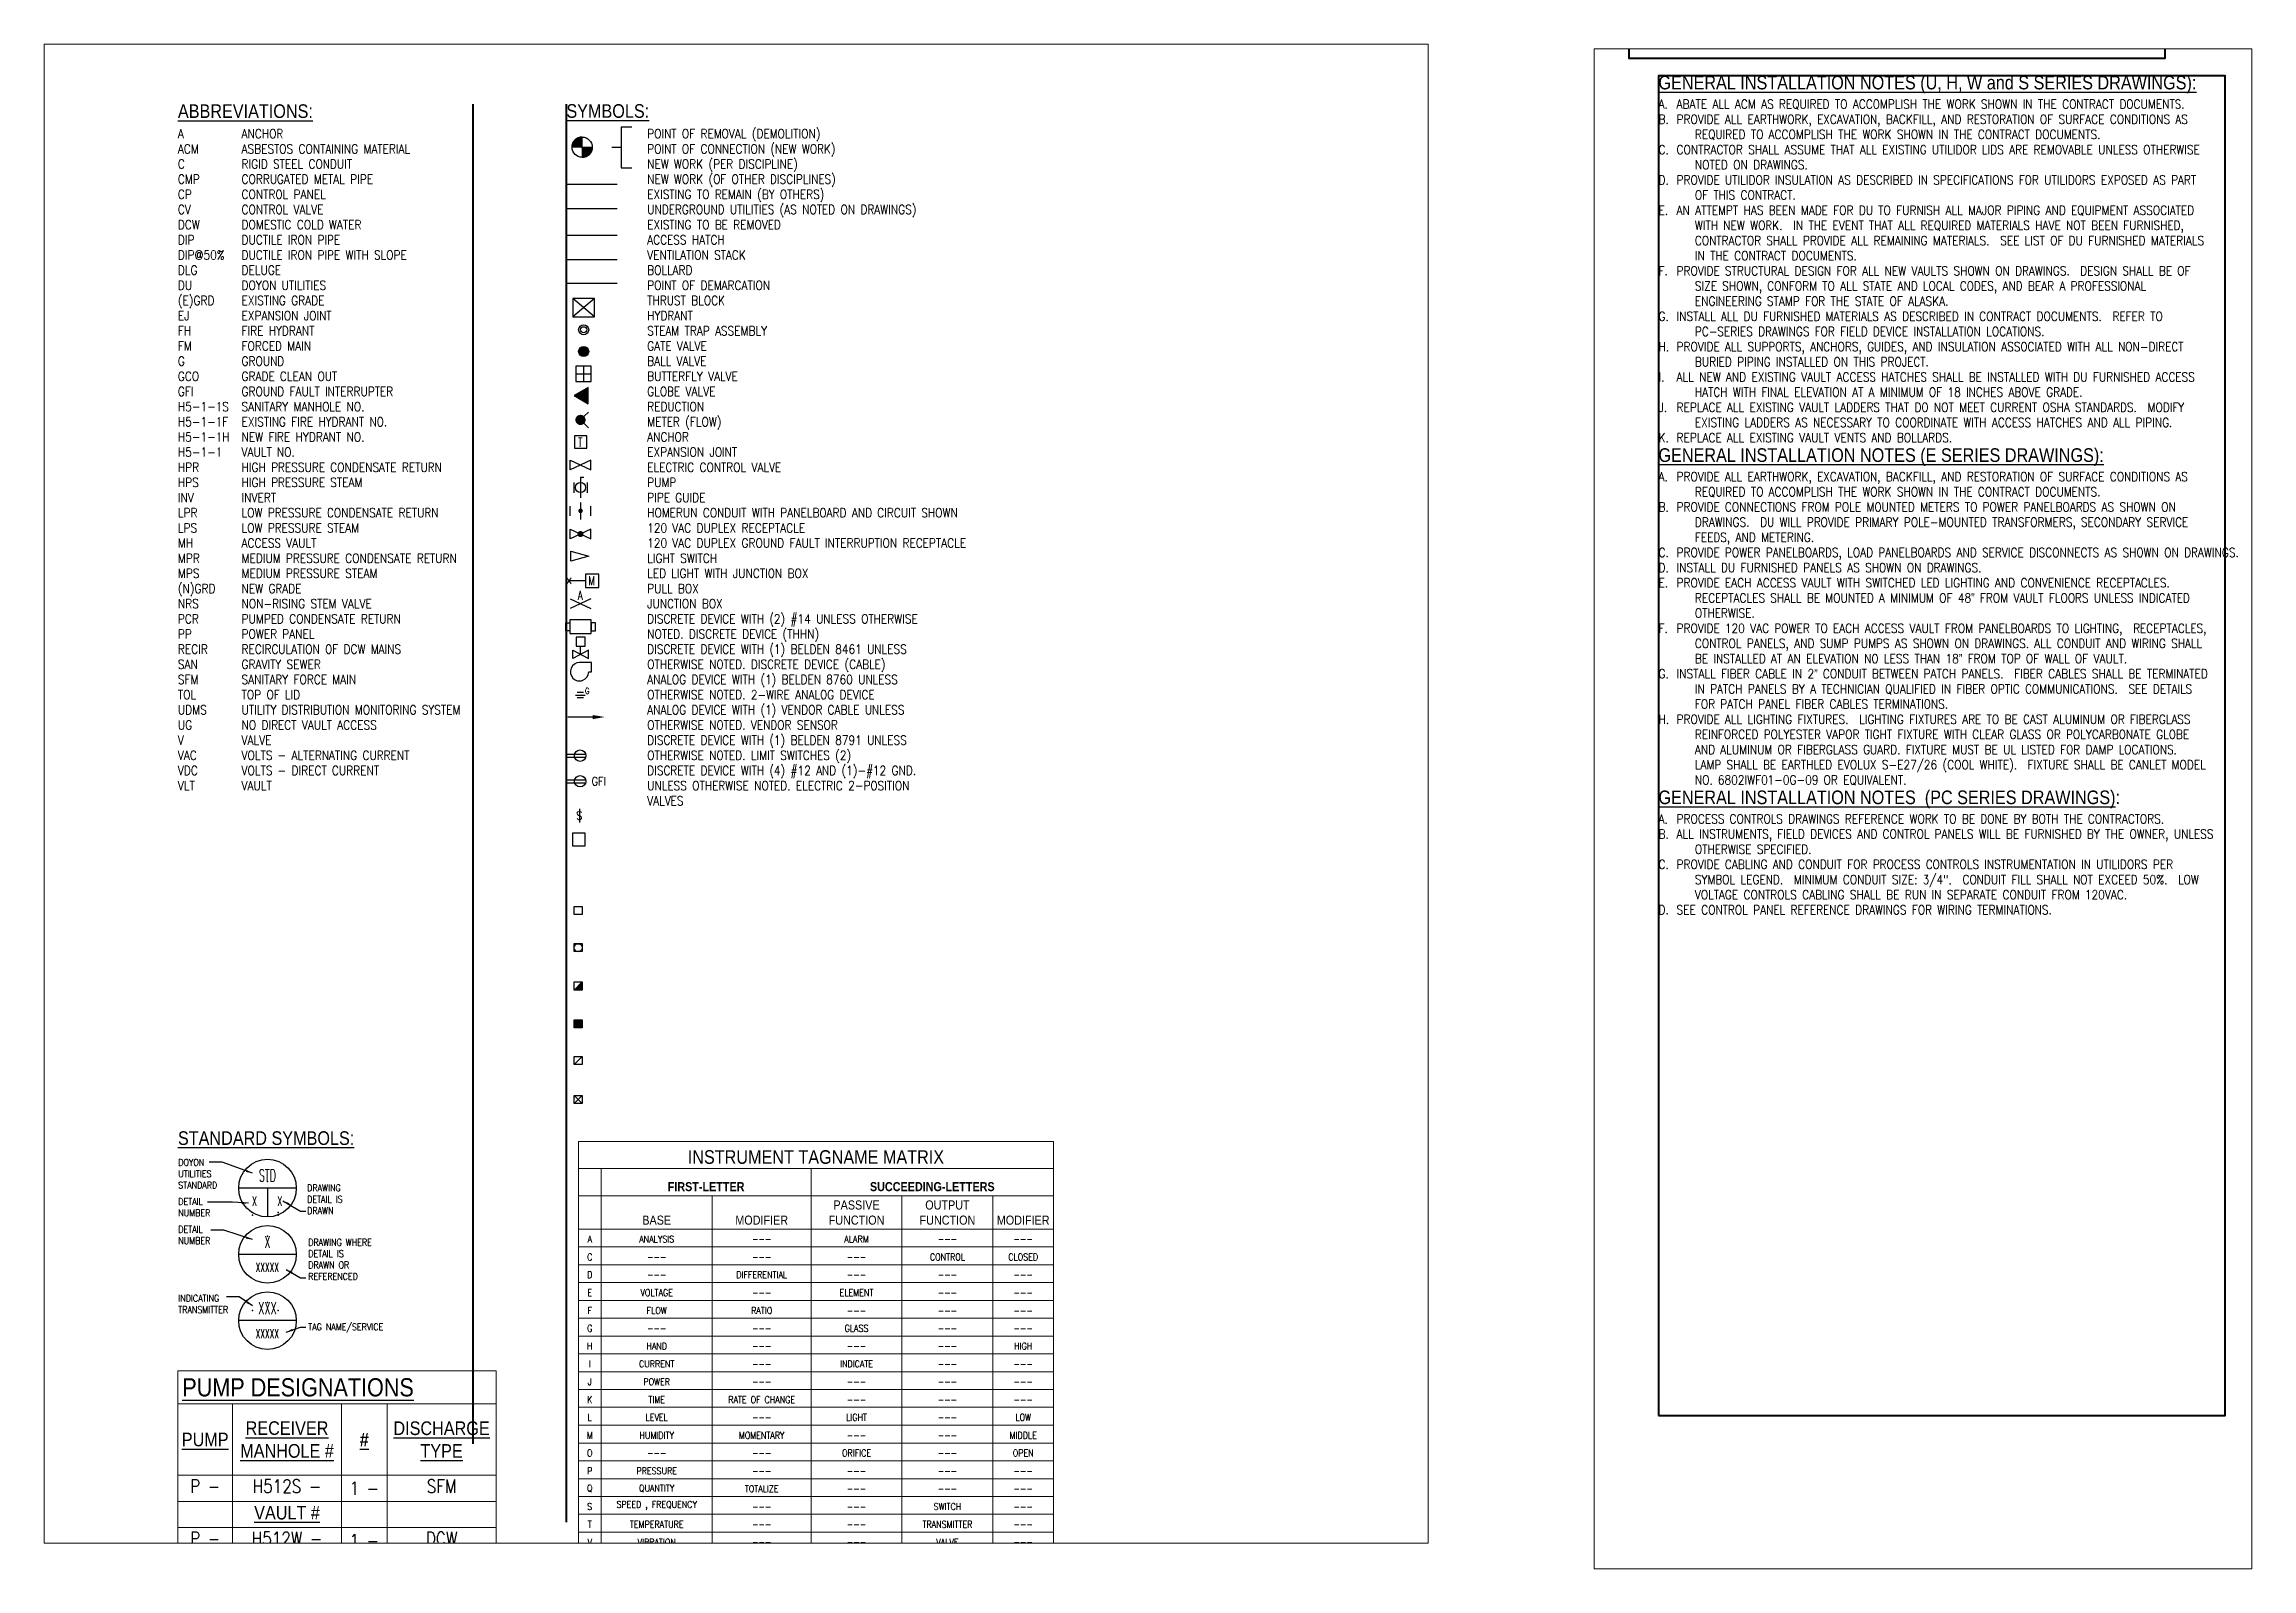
# Paper-space layout 'X1.0' of a CAD drawing. Header units: inches. Extents: x 5.2 to 35.6, y 3.4 to 24.4.
# The model-space entities are those that its viewports show. They can reach past a viewport. Long polylines and large blocks are cut down to what shows.
import ezdxf
from ezdxf.enums import TextEntityAlignment as Align

# ---------------------------------------------------------------- set-up
doc = ezdxf.new("R2010")
doc.units = ezdxf.units.IN
doc.header["$LTSCALE"] = 0.5
doc.header["$MEASUREMENT"] = 0
doc.linetypes.add('DEMO', pattern=[0.078125, 0.03125, -0.046875])
doc.linetypes.add('HIDDEN2', pattern=[0.1875, 0.125, -0.0625])
doc.layers.get('0').update_dxf_attribs({"lineweight": 18})
doc.layers.get('Defpoints').update_dxf_attribs({"color": 251, "lineweight": 140})
for name, color, linetype in [('GENERAL NOTES', 41, 'Continuous'), ('GENERAL NOTES @ 48', 41, 'Continuous'), ('TITLES', 111, 'Continuous'), ('TITLES @ 1', 111, 'Continuous'), ('TITLES @ 48', 111, 'Continuous')]:
    doc.layers.add(name, color=color, linetype=linetype)
doc.styles.add('Note', font='romans.shx', dxfattribs={"width": 0.85})
doc.styles.add('RomanS', font='romans.shx', dxfattribs={"width": 0.85})
doc.styles.get("Standard").update_dxf_attribs({"font": 'romans.shx', "width": 0.85})
doc.dimstyles.get("Standard").update_dxf_attribs({"dimtxt": 0.18, "dimasz": 0.18, "dimexe": 0.18, "dimexo": 0.0625, "dimgap": 0.09, "dimtad": 0, "dimtih": 1, "dimtoh": 1, "dimdec": 4, "dimzin": 0, "dimdsep": 46, "dimtxsty": 'Standard', "dimcen": 0.09, "dimadec": 0, "dimazin": 0, "dimtfac": 1, "dimtdec": 4, "dimtofl": 0, "dimtmove": 0, "dimatfit": 3, "dimfxl": 1, "dimtolj": 1, "dimtzin": 0, "dimarcsym": 0})

# ---------------------------------------------------------------- blocks, each defined once
blk = doc.blocks.new('TARGET')
at = {"color": 0}
for p, q in [((-5, 0.6), (-0.6, 5)), ((-5, 0.2), (-0.2, 5)), ((-4.5, 0), (-5, 0.5)), ((-4.9, 0), (-5, 0.1)), ((-4.9, 1), (-1, 4.9)), ((-4.9, 0), (0, 4.9)), ((-3.8, 0), (-4.9, 1.1)), ((-4.2, 0), (-4.9, 0.8)), ((-4.8, 1.5), (-1.5, 4.8)), ((-3.4, 0), (-4.8, 1.4)), ((-3.1, 0), (-4.7, 1.6)), ((-2.7, 0), (-4.6, 1.9)), ((-4.5, 2.1), (-2.1, 4.5)), ((-4.5, 0), (0, 4.5)), ((-2.4, 0), (-4.5, 2.1)), ((-2, 0), (-4.4, 2.4)), ((-1.7, 0), (-4.3, 2.6)), ((-4.2, 0), (0, 4.2)), ((-4.1, 2.9), (-2.9, 4.1)), ((-1.3, 0), (-4.1, 2.8)), ((-1, 0), (-4, 3)), ((-3.8, 0), (0, 3.8)), ((-0.6, 0), (-3.8, 3.2)), ((-0.3, 0), (-3.7, 3.4)), ((0, 0.1), (-3.5, 3.6)), ((-3.4, 0), (0, 3.4)), ((0, 0.4), (-3.3, 3.8)), ((0, 0.8), (-3.1, 3.9)), ((-3.1, 0), (0, 3.1)), ((0, 1.2), (-2.9, 4.1)), ((0, 1.5), (-2.7, 4.2)), ((-2.7, 0), (0, 2.7)), ((0, 1.9), (-2.5, 4.3)), ((-2.4, 0), (0, 2.4)), ((0, 2.2), (-2.3, 4.5)), ((0, 2.6), (-2, 4.6)), ((-2, 0), (0, 2)), ((0, 2.9), (-1.8, 4.7)), ((-1.7, 0), (0, 1.7)), ((0, 3.3), (-1.5, 4.8)), ((-1.3, 0), (0, 1.3)), ((0, 3.6), (-1.2, 4.8)), ((-1, 0), (0, 1)), ((0, 4), (-0.9, 4.9)), ((0, 4.3), (-0.6, 5)), ((-0.6, 0), (0, 0.6)), ((0, 4.7), (-0.3, 5)), ((-0.3, 0), (0, 0.3)), ((0, -4.7), (4.7, 0)), ((0, -4.3), (4.3, 0)), ((0, -4), (4, 0)), ((0, -3.6), (3.6, 0)), ((0, -3.3), (3.3, 0)), ((0, -2.9), (2.9, 0)), ((0, -2.6), (2.6, 0)), ((0, -2.2), (2.2, 0)), ((0, -1.9), (1.9, 0)), ((0, -1.5), (1.5, 0)), ((0, -1.2), (1.2, 0)), ((0, -0.8), (0.8, 0)), ((0, -0.4), (0.4, 0)), ((0, -0.1), (0.1, 0)), ((3.6, -3.5), (0.1, 0)), ((3.8, -3.3), (0.4, 0)), ((3.9, -3.1), (0.8, 0)), ((4.1, -2.9), (1.2, 0)), ((4.2, -2.7), (1.5, 0)), ((4.3, -2.5), (1.9, 0)), ((4.5, -2.3), (2.2, 0)), ((4.6, -2), (2.6, 0)), ((4.7, -1.8), (2.9, 0)), ((4.8, -1.5), (3.3, 0)), ((4.8, -1.2), (3.6, 0)), ((4.9, -0.9), (4, 0)), ((5, -0.6), (4.3, 0)), ((5, -0.3), (4.7, 0)), ((0, -5), (5, 0)), ((3.4, -3.7), (0, -0.3)), ((3.2, -3.8), (0, -0.6)), ((3, -4), (0, -1)), ((2.8, -4.1), (0, -1.3)), ((2.6, -4.3), (0, -1.7)), ((2.4, -4.4), (0, -2)), ((2.1, -4.5), (0, -2.4)), ((1.9, -4.6), (0, -2.7)), ((1.6, -4.7), (0, -3.1)), ((1.4, -4.8), (0, -3.4)), ((1.1, -4.9), (0, -3.8)), ((0.8, -4.9), (0, -4.2)), ((0.5, -5), (0, -4.5)), ((0.1, -5), (0, -4.9)), ((0.4, -5), (5, -0.4)), ((0.8, -4.9), (4.9, -0.8)), ((1.3, -4.8), (4.8, -1.3)), ((1.8, -4.7), (4.7, -1.8)), ((2.5, -4.4), (4.4, -2.5))]:
    blk.add_line(p, q, dxfattribs=at)
for q in [(-5, 0), (0, 5), (0, -5), (5, 0)]:
    blk.add_line((0, 0), q)
blk.add_circle((0, 0), 5)
for start, end in [(90, 180), (270, 0)]:
    blk.add_arc((0, 0), 5, start, end)
blk = doc.blocks.new('Pt of Demarcation')
at = {"layer": 'TITLES'}
for p, q in [((-5, 0), (5, 0)), ((0, 5), (0, -5))]:
    blk.add_line(p, q, dxfattribs=at)
blk.add_lwpolyline([(-5, 5), (-5, -5), (5, -5), (5, 5)], close=True, dxfattribs=at)
for points in [[(-5, 5), (0, 0), (-5, 0), (-5, 5)], [(-5, 5), (0, 0), (0, 5), (-5, 5)], [(5, -5), (0, 0), (0, -5), (5, -5)], [(5, -5), (0, 0), (5, 0), (5, -5)]]:
    blk.add_solid(points, dxfattribs=at)
blk = doc.blocks.new('*U150')
at = {"layer": 'GENERAL NOTES @ 48', "insert": (1071.3, 479.6), "char_height": 3, "attachment_point": 1, "style": 'RomanS'}
blk.add_mtext_dynamic_auto_height_columns('\\A1;{\\fArial|b0|i0|c0|p34;\\H2.9999x;\\LGENERAL INSTALLATION NOTES (U, H, W and S SERIES DRAWINGS):  \\Fromans|c0;\\H0.88893x;\\P\\H0.053999x;\\P\\pi-24,l24;\\A0;\\H13.889x;\\lA.^IABATE ALL ACM AS REQUIRED TO ACCOMPLISH THE WORK SHOWN IN THE CONTRACT DOCUMENTS.\\PB.^IPROVIDE ALL EARTHWORK, EXCAVATION, BACKFILL, AND RESTORATION OF SURFACE CONDITIONS AS REQUIRED TO ACCOMPLISH THE WORK SHOWN IN THE CONTRACT DOCUMENTS.\\PC.^ICONTRACTOR SHALL ASSUME THAT ALL EXISTING UTILIDOR LIDS ARE REMOVABLE UNLESS OTHERWISE NOTED ON DRAWINGS.\\PD.^IPROVIDE UTILIDOR INSULATION AS DESCRIBED IN SPECIFICATIONS FOR UTILIDORS EXPOSED AS PART OF THIS CONTRACT.\\H0.99995x;\\PE.^IAN ATTEMPT HAS BEEN MADE FOR DU TO FURNISH ALL MAJOR PIPING AND EQUIPMENT ASSOCIATED WITH NEW WORK.\\~ IN THE EVENT THAT ALL REQUIRED MATERIALS HAVE NOT BEEN FURNISHED, CONTRACTOR SHALL PROVIDE ALL REMAINING MATERIALS.\\~ SEE LIST OF DU FURNISHED MATERIALS IN THE CONTRACT DOCUMENTS.\\PF.^IPROVIDE STRUCTURAL DESIGN FOR ALL NEW VAULTS SHOWN ON DRAWINGS.  DESIGN SHALL BE OF SIZE SHOWN, CONFORM TO ALL STATE AND LOCAL CODES, AND BEAR A PROFESSIONAL ENGINEERING STAMP FOR THE STATE OF ALASKA.\\PG.^IINSTALL ALL DU FURNISHED MATERIALS AS DESCRIBED IN CONTRACT DOCUMENTS.\\~ REFER TO PC-SERIES DRAWINGS FOR FIELD DEVICE INSTALLATION LOCATIONS.\\PH.^IPROVIDE ALL SUPPORTS, ANCHORS, GUIDES, AND INSULATION ASSOCIATED WITH ALL NON-DIRECT BURIED PIPING INSTALLED ON THIS PROJECT.\\PI.^IALL NEW AND EXISTING VAULT ACCESS HATCHES SHALL BE INSTALLED WITH DU FURNISHED ACCESS HATCH WITH FINAL ELEVATION AT A MINIMUM OF 18 INCHES ABOVE GRADE.\\PJ.^IREPLACE ALL EXISTING VAULT LADDERS THAT DO NOT MEET CURRENT OSHA STANDARDS.  MODIFY EXISTING LADDERS AS NECESSARY TO COORDINATE WITH ACCESS HATCHES AND ALL PIPING.\\PK.^IREPLACE ALL EXISTING VAULT VENTS AND BOLLARDS.\\P\\pi0,l0;\\A1;\\fArial|b0|i0|c0|p34;\\H1.5001x;\\LGENERAL INSTALLATION NOTES (E SERIES DRAWINGS):\\A0;\\l\\P\\Fromans|c0;\\H0.047999x;\\P\\pi-24,l24;\\H13.889x;A.^IPROVIDE ALL EARTHWORK, EXCAVATION, BACKFILL, AND RESTORATION OF SURFACE CONDITIONS AS REQUIRED TO ACCOMPLISH THE WORK SHOWN IN THE CONTRACT DOCUMENTS.\\P\\H1.0001x;B.^IPROVIDE CONNECTIONS FROM POLE MOUNTED METERS TO POWER PANELBOARDS AS SHOWN ON DRAWINGS.  DU WILL PROVIDE PRIMARY POLE-MOUNTED TRANSFORMERS, SECONDARY SERVICE FEEDS, AND METERING.\\P\\H1.0001x;C.^IPROVIDE POWER PANELBOARDS, LOAD PANELBOARDS AND SERVICE DISCONNECTS AS SHOWN ON DRAWINGS. \\H0.99999x; \\PD.^IINSTALL DU FURNISHED PANELS AS SHOWN ON DRAWINGS.\\PE.^IPROVIDE EACH ACCESS VAULT WITH SWITCHED LED LIGHTING AND CONVENIENCE RECEPTACLES.  RECEPTACLES SHALL BE MOUNTED A MINIMUM OF 48\\fArial|b0|i0|c0|p34;”\\Fromans|c0; FROM VAULT FLOORS UNLESS INDICATED OTHERWISE.\\PF.^IPROVIDE 120 VAC POWER TO EACH ACCESS VAULT FROM PANELBOARDS TO LIGHTING,  RECEPTACLES, CONTROL PANELS, AND SUMP PUMPS AS SHOWN ON DRAWINGS. ALL CONDUIT AND WIRING SHALL BE INSTALLED AT AN ELEVATION NO LESS THAN 18\\fArial|b0|i0|c0|p34;”\\Fromans|c0; FROM TOP OF WALL OF VAULT.\\P\\H0.99998x;G.^IINSTALL FIBER CABLE IN 2\\fArial|b0|i0|c0|p34;”\\Fromans|c0; CONDUIT BETWEEN PATCH PANELS.  FIBER CABLES SHALL BE TERMINATED IN PATCH PANELS BY A TECHNICIAN QUALIFIED IN FIBER OPTIC COMMUNICATIONS.  SEE DETAILS FOR \\H0.99998x;PATCH PANEL FIBER CABLES TERMINATIONS.\\P\\A1;\\H0.99984x;H.^IPROVIDE ALL LIGHTING FIXTURES.  LIGHTING FIXTURES ARE TO BE CAST ALUMINUM OR FIBERGLASS REINFORCED POLYESTER VAPOR TIGHT FIXTURE WITH CLEAR GLASS OR POLYCARBONATE GLOBE AND ALUMINUM OR FIBERGLASS GUARD. FIXTURE MUST BE UL LISTED FOR DAMP LOCATIONS.  LAMP SHALL BE EARTHLED EVOLUX S-E27/26 (COOL WHITE).  FIXTURE SHALL BE CANLET MODEL NO. 6802IWF01-0G-09 OR EQUIVALENT.\\P\\pi0,l0;\\A0;\\fArial|b0|i0|c0|p34;\\H1.5002x;\\LGENERAL INSTALLATION NOTES  (PC SERIES DRAWINGS)\\l:\\P\\pl3;\\Fromans|c0;\\H0.047998x;\\P\\pi-24,l24;\\H13.89x;A.^IPROCESS CONTROLS DRAWINGS REFERENCE WORK TO BE DONE BY BOTH THE CONTRACTORS.\\PB.^IALL INSTRUMENTS, FIELD DEVICES AND CONTROL PANELS WILL BE FURNISHED BY THE OWNER, UNLESS OTHERWISE SPECIFIED.\\PC.^IPROVIDE CABLING AND CONDUIT FOR PROCESS CONTROLS INSTRUMENTATION IN UTILIDORS PER SYMBOL LEGEND.  \\H0.99998x;MINIMUM CONDUIT SIZE: 3/4".  CONDUIT FILL SHALL NOT EXCEED 50%.  LOW VOLTAGE CONTROLS CABLING SHALL BE RUN IN SEPARATE CONDUIT FROM 120VAC.\\PD.^ISEE CONTROL PANEL REFERENCE DRAWINGS FOR WIRING TERMINATIONS.}', width=365.464, gutter_width=11.2, height=0, count=1, dxfattribs=at)
blk = doc.blocks.new('*U151')
at = {"layer": 'TITLES @ 1', "insert": (56.3, 485.7), "char_height": 0.188, "width": 1.344, "attachment_point": 1, "style": 'RomanS'}
blk.add_mtext('{\\fArial|b0|i0|c0|p34;\\LABBREVIATIONS:}', dxfattribs=at)
at = {"layer": 'TITLES @ 48', "insert": (56.3, 485.7), "char_height": 9, "width": 64.533, "attachment_point": 1, "style": 'RomanS'}
blk.add_mtext('{\\fArial|b0|i0|c0|p34;\\LABBREVIATIONS:}', dxfattribs=at)
blk = doc.blocks.new('*U152')
at = {"layer": 'TITLES @ 1', "insert": (312.7, 485.8), "char_height": 0.188, "width": 3.238, "attachment_point": 1, "style": 'RomanS'}
blk.add_mtext('{\\fArial|b0|i0|c0|p34;\\LSYMBOLS:}', dxfattribs=at)
at = {"layer": 'TITLES @ 48', "insert": (312.7, 485.8), "char_height": 9, "width": 155.43, "attachment_point": 1, "style": 'RomanS'}
blk.add_mtext('{\\fArial|b0|i0|c0|p34;\\LSYMBOLS:}', dxfattribs=at)
blk = doc.blocks.new('*U153')
at = {"layer": 'TITLES @ 1', "insert": (56.3, -191.8), "char_height": 0.188, "width": 4.8, "attachment_point": 1, "style": 'RomanS'}
blk.add_mtext('{\\fArial|b0|i0|c0|p34;\\LSTANDARD SYMBOLS:}', dxfattribs=at)
at = {"layer": 'TITLES @ 48', "insert": (56.3, -191.8), "char_height": 9, "width": 230.381, "attachment_point": 1, "style": 'RomanS'}
blk.add_mtext('{\\fArial|b0|i0|c0|p34;\\LSTANDARD SYMBOLS:}', dxfattribs=at)
blk = doc.blocks.new('thrstblk')
blk.add_lwpolyline([(28.4, -49.2), (0, 0), (-28.4, -49.2)], close=True)
blk.add_solid([(-28.4, -49.2), (28.4, -49.2), (0, 0), (28.4, -49.2)])
blk = doc.blocks.new('fh')
for p, q in [((13, 12.7), (27.7, 27.5)), ((13, -13.1), (27.8, -27.8))]:
    blk.add_line(p, q)
at = {"const_width": 18}
blk.add_lwpolyline([(-9, 0, 1), (9, 0, 1)], format="xyb", close=True, dxfattribs=at)
blk = doc.blocks.new('*T114')
at = {"layer": 'TITLES', "color": 0, "linetype": 'ByBlock', "lineweight": -2}
for p, q in [((0, 0), (313.6, 0)), ((0, 0), (0, -293)), ((313.6, 0), (313.6, -293)), ((0, -17.8), (313.6, -17.8)), ((15, -17.8), (15, -293)), ((153.6, -17.8), (153.6, -293)), ((0, -35.8), (313.6, -35.8)), ((88.3, -35.8), (88.3, -293)), ((213.6, -35.8), (213.6, -293)), ((273.6, -35.8), (273.6, -293)), ((0, -57.8), (313.6, -57.8)), ((0, -69.6), (313.6, -69.6)), ((0, -81.4), (313.6, -81.4)), ((0, -93.1), (313.6, -93.1)), ((0, -104.9), (313.6, -104.9)), ((0, -116.6), (313.6, -116.6)), ((0, -128.4), (313.6, -128.4)), ((0, -140.2), (313.6, -140.2)), ((0, -151.9), (313.6, -151.9)), ((0, -163.7), (313.6, -163.7)), ((0, -175.4), (313.6, -175.4)), ((0, -187.2), (313.6, -187.2)), ((0, -199), (313.6, -199)), ((0, -210.7), (313.6, -210.7)), ((0, -222.5), (313.6, -222.5)), ((0, -234.2), (313.6, -234.2)), ((0, -246), (313.6, -246)), ((0, -257.8), (313.6, -257.8)), ((0, -269.5), (313.6, -269.5)), ((0, -281.3), (313.6, -281.3)), ((0, -293), (313.6, -293))]:
    blk.add_line(p, q, dxfattribs=at)
at = {"layer": 'TITLES', "color": 0, "attachment_point": 8, "style": 'RomanS'}
for s, insert, char_height, width in [('{\\fArial|b0|i0|c0|p34;\\C7;INSTRUMENT TAGNAME MATRIX}', (156.8, -14.9), 9, 307.853), ('{\\fArial|b1|i0|c0|p34;\\C7;FIRST-LETTER}', (84.3, -32.9), 6, 132.853), ('{\\fArial|b1|i0|c0|p34;\\C7;SUCCEEDING-LETTERS}', (233.6, -32.9), 6, 154.24), ('{\\fCalibri|b1|i0|c0;\\C7;', (7.5, -32.9), 0.139, 9.24), ('{\\fArial|b0|i0|c0|p34;\\C7;PASSIVE FUNCTION}', (183.6, -55), 6, 54.24), ('{\\fArial|b0|i0|c0|p34;\\C7;OUTPUT FUNCTION}', (243.6, -55), 6, 54.24), ('{\\fArial|b0|i0|c0|p34;\\C7;BASE}', (51.7, -55), 6, 67.547), ('{\\fArial|b0|i0|c0|p34;\\C7;MODIFIER}', (121, -55), 6, 59.547), ('{\\fArial|b0|i0|c0|p34;\\C7;MODIFIER}', (293.6, -55), 6, 34.24), ('{\\C7;A}', (7.5, -66.7), 4.5, 9.24), ('ANALYSIS', (51.7, -66.7), 4.5, 67.547), ('---', (121, -66.7), 4.5, 59.547), ('ALARM', (183.6, -66.7), 4.5, 54.24), ('---', (243.6, -66.7), 4.5, 54.24), ('---', (293.6, -66.7), 4.5, 34.24), ('{\\C7;C}', (7.5, -78.5), 4.5, 9.24), ('{\\C7;D}', (7.5, -90.2), 4.5, 9.24), ('---', (51.7, -78.5), 4.5, 67.547), ('DIFFERENTIAL', (121, -90.2), 4.5, 59.547), ('---', (121, -78.5), 4.5, 59.547), ('---', (183.6, -78.5), 4.5, 54.24), ('CONTROL', (243.6, -78.5), 4.5, 54.24), ('CLOSED', (293.6, -78.5), 4.5, 34.24), ('{\\C7;E}', (7.5, -102), 4.5, 9.24), ('VOLTAGE', (51.7, -102), 4.5, 67.547), ('---', (51.7, -90.2), 4.5, 67.547), ('---', (121, -102), 4.5, 59.547), ('ELEMENT', (183.6, -102), 4.5, 54.24), ('---', (183.6, -90.2), 4.5, 54.24), ('---', (243.6, -90.2), 4.5, 54.24), ('---', (243.6, -102), 4.5, 54.24), ('---', (293.6, -90.2), 4.5, 34.24), ('---', (293.6, -102), 4.5, 34.24), ('{\\C7;F}', (7.5, -113.8), 4.5, 9.24), ('FLOW', (51.7, -113.8), 4.5, 67.547), ('RATIO', (121, -113.8), 4.5, 59.547), ('---', (183.6, -113.8), 4.5, 54.24), ('---', (243.6, -113.8), 4.5, 54.24), ('---', (293.6, -113.8), 4.5, 34.24), ('{\\C7;G}', (7.5, -125.5), 4.5, 9.24), ('---', (51.7, -125.5), 4.5, 67.547), ('---', (121, -125.5), 4.5, 59.547), ('GLASS', (183.6, -125.5), 4.5, 54.24), ('---', (243.6, -125.5), 4.5, 54.24), ('---', (293.6, -125.5), 4.5, 34.24), ('{\\C7;H}', (7.5, -137.3), 4.5, 9.24), ('{\\C7;I}', (7.5, -149), 4.5, 9.24), ('CURRENT', (51.7, -149), 4.5, 67.547), ('HAND', (51.7, -137.3), 4.5, 67.547), ('---', (121, -137.3), 4.5, 59.547), ('INDICATE', (183.6, -149), 4.5, 54.24), ('---', (183.6, -137.3), 4.5, 54.24), ('---', (243.6, -137.3), 4.5, 54.24), ('HIGH', (293.6, -137.3), 4.5, 34.24), ('{\\C7;J}', (7.5, -160.8), 4.5, 9.24), ('POWER', (51.7, -160.8), 4.5, 67.547), ('---', (121, -149), 4.5, 59.547), ('---', (121, -160.8), 4.5, 59.547), ('---', (183.6, -160.8), 4.5, 54.24), ('---', (243.6, -149), 4.5, 54.24), ('---', (243.6, -160.8), 4.5, 54.24), ('---', (293.6, -149), 4.5, 34.24), ('---', (293.6, -160.8), 4.5, 34.24), ('{\\C7;K}', (7.5, -172.6), 4.5, 9.24), ('TIME', (51.7, -172.6), 4.5, 67.547), ('RATE OF CHANGE', (121, -172.6), 4.5, 59.547), ('---', (183.6, -172.6), 4.5, 54.24), ('---', (243.6, -172.6), 4.5, 54.24), ('---', (293.6, -172.6), 4.5, 34.24), ('{\\C7;L}', (7.5, -184.3), 4.5, 9.24), ('LEVEL', (51.7, -184.3), 4.5, 67.547), ('---', (121, -184.3), 4.5, 59.547), ('LIGHT', (183.6, -184.3), 4.5, 54.24), ('---', (243.6, -184.3), 4.5, 54.24), ('LOW', (293.6, -184.3), 4.5, 34.24), ('{\\C7;M}', (7.5, -196.1), 4.5, 9.24), ('{\\C7;O}', (7.5, -207.8), 4.5, 9.24), ('HUMIDITY', (51.7, -196.1), 4.5, 67.547), ('MOMENTARY', (121, -196.1), 4.5, 59.547), ('ORIFICE', (183.6, -207.8), 4.5, 54.24), ('---', (183.6, -196.1), 4.5, 54.24), ('---', (243.6, -196.1), 4.5, 54.24), ('MIDDLE', (293.6, -196.1), 4.5, 34.24), ('OPEN', (293.6, -207.8), 4.5, 34.24), ('{\\C7;P}', (7.5, -219.6), 4.5, 9.24), ('PRESSURE', (51.7, -219.6), 4.5, 67.547), ('---', (51.7, -207.8), 4.5, 67.547), ('---', (121, -207.8), 4.5, 59.547), ('---', (121, -219.6), 4.5, 59.547), ('---', (183.6, -219.6), 4.5, 54.24), ('---', (243.6, -207.8), 4.5, 54.24), ('---', (243.6, -219.6), 4.5, 54.24), ('---', (293.6, -219.6), 4.5, 34.24), ('{\\C7;Q}', (7.5, -231.4), 4.5, 9.24), ('QUANTITY', (51.7, -231.4), 4.5, 67.547), ('TOTALIZE', (121, -231.4), 4.5, 59.547), ('---', (183.6, -231.4), 4.5, 54.24), ('---', (243.6, -231.4), 4.5, 54.24), ('---', (293.6, -231.4), 4.5, 34.24), ('{\\C7;S}', (7.5, -243.1), 4.5, 9.24), ('SPEED , FREQUENCY', (51.7, -243.1), 4.5, 67.547), ('---', (121, -243.1), 4.5, 59.547), ('---', (183.6, -243.1), 4.5, 54.24), ('SWITCH', (243.6, -243.1), 4.5, 54.24), ('---', (293.6, -243.1), 4.5, 34.24), ('{\\C7;V}', (7.5, -266.6), 4.5, 9.24), ('{\\C7;T}', (7.5, -254.9), 4.5, 9.24), ('TEMPERATURE', (51.7, -254.9), 4.5, 67.547), ('VIBRATION', (51.7, -266.6), 4.5, 67.547), ('---', (121, -254.9), 4.5, 59.547), ('---', (183.6, -254.9), 4.5, 54.24), ('TRANSMITTER', (243.6, -254.9), 4.5, 54.24), ('VALVE', (243.6, -266.6), 4.5, 54.24), ('---', (293.6, -254.9), 4.5, 34.24), ('{\\C7;Y}', (7.5, -278.4), 4.5, 9.24), ('EVENT, STATE', (51.7, -278.4), 4.5, 67.547), ('---', (121, -266.6), 4.5, 59.547), ('---', (121, -278.4), 4.5, 59.547), ('---', (183.6, -266.6), 4.5, 54.24), ('---', (183.6, -278.4), 4.5, 54.24), ('---', (243.6, -278.4), 4.5, 54.24), ('---', (293.6, -266.6), 4.5, 34.24), ('---', (293.6, -278.4), 4.5, 34.24), ('{\\C7;Z}', (7.5, -290.2), 4.5, 9.24), ('POSITION', (51.7, -290.2), 4.5, 67.547), ('---', (121, -290.2), 4.5, 59.547), ('---', (183.6, -290.2), 4.5, 54.24), ('---', (243.6, -290.2), 4.5, 54.24), ('---', (293.6, -290.2), 4.5, 34.24)]:
    blk.add_mtext(s, dxfattribs=dict(at, insert=insert, char_height=char_height, width=width))
blk = doc.blocks.new('*U115')
at = {"layer": 'TITLES', "color": 111, "linetype": 'Continuous', "lineweight": -3}
blk.add_line((0, 9.1), (0, 0), dxfattribs=at)
at = {"layer": 'TITLES', "color": 111, "linetype": 'Continuous', "lineweight": -3, "style": 'Note', "width": 0.85}
blk.add_text('S', height=5.45, rotation=180, dxfattribs=at).set_placement((0, 4.6), align=Align.MIDDLE)
blk = doc.blocks.new('*T117')
at = {"layer": 'Defpoints', "color": 8, "linetype": 'ByBlock', "lineweight": 0}
for p, q in [((0, 0), (210, 0)), ((0, 0), (0, -120.6)), ((210, 0), (210, -120.6)), ((0, -21.8), (210, -21.8)), ((36, -21.8), (36, -120.6)), ((108, -21.8), (108, -120.6)), ((138, -21.8), (138, -120.6)), ((0, -68.8), (210, -68.8)), ((0, -86.1), (210, -86.1)), ((0, -103.4), (210, -103.4)), ((0, -120.6), (210, -120.6))]:
    blk.add_line(p, q, dxfattribs=at)
at = {"layer": 'TITLES', "color": 0, "style": 'RomanS'}
for s, insert, char_height, width, attachment_point in [('{\\fArial|b0|i0|c0|p34;\\LPUMP DESIGNATIONS}', (2.9, -10.9), 12, 204.24, 4), ('{\\fArial|b0|i0|c0|p34;\\LPUMP}', (18, -45.3), 9, 30.24, 5), ('{\\fArial|b0|i0|c0|p34;\\LRECEIVER MANHOLE #}', (72, -45.3), 9, 66.24, 5), ('{\\fArial|b1|i0|c0|p34;\\L#}', (123, -45.3), 9, 24.24, 5), ('{\\fArial|b0|i0|c0|p34;\\LDISCHARGE TYPE}', (174, -45.3), 9, 66.24, 5), ('P -', (18, -71.7), 8.64, 30.24, 2), ('H512S -', (72, -71.7), 8.64, 66.24, 2), ('SFM', (174, -71.7), 8.64, 66.24, 2), ('1 -', (123, -77.4), 8.64, 24.24, 5), ('{\\fArial|b0|i0|c0|p34;\\LVAULT #}', (72, -89), 9, 66.24, 2), ('P -', (18, -106.2), 8.64, 30.24, 2), ('H512W -', (72, -106.2), 8.64, 66.24, 2), ('1 -', (123, -112), 8.64, 24.24, 5), ('DCW', (174, -106.2), 8.64, 66.24, 2)]:
    blk.add_mtext(s, dxfattribs=dict(at, insert=insert, char_height=char_height, width=width, attachment_point=attachment_point))

msp = doc.modelspace()

# ---------------------------------------------------------------- hatches: boundary and pattern name
at = {"layer": 'TITLES'}
for points in [[(320.8, 322.6, 1), (327.5, 322.6, 1)], [(323.2, -93.3), (317.9, -98.6), (323.2, -98.6)], [(323.2, -118.3), (317.9, -123.6), (323.2, -123.6)], [(323.2, -118.3), (317.9, -123.6), (317.9, -118.3)]]:
    msp.add_hatch(color=256, dxfattribs=at).paths.add_polyline_path(points)

# ---------------------------------------------------------------- linework, layer by layer
at = {"layer": 'Defpoints'}
for p, q in [((251.1, -398.1), (251.1, 485.8)), ((312.7, -449.6), (312.7, 485.8))]:
    msp.add_line(p, q, dxfattribs=at)
for points in [[(1052, 548.5), (1405.6, 548.5), (1405.6, 490.9), (1052, 490.9)], [(1071.3, -404.2), (1445.3, -404.2), (1445.3, 479.6), (1071.3, 479.6)]]:
    msp.add_lwpolyline(points, close=True, dxfattribs=at)
at = {"layer": 'TITLES'}
for p, q in [((355.8, 470.6), (348.8, 470.6)), ((348.8, 470.6), (348.8, 443.9)), ((348.8, 457.3), (342.6, 457.3)), ((348.8, 443.9), (355.8, 443.9)), ((331.3, 357.5), (316.9, 345.5)), ((331.3, 345.5), (316.9, 357.5)), ((317.6, 236.3), (317.6, 229.5)), ((322, 239.7), (322, 226.1)), ((322, 239.7), (324.2, 239.7)), ((326.5, 236.3), (326.5, 229.5)), ((315.2, 214.3), (315.2, 220.7)), ((322.1, 223), (322.1, 211.9)), ((328.9, 214.3), (328.9, 220.7)), ((315.7, 184.3), (315.7, 190.8)), ((315.7, 190.8), (327.6, 187.6)), ((327.6, 187.6), (315.7, 184.3)), ((325.2, 171.4), (314.7, 171.4)), ((322, 123.2), (322, 128.3)), ((330, 81.5), (313.7, 81.5)), ((323.2, -93.3), (317.9, -98.6)), ((317.9, -147.8), (323.2, -142.5)), ((317.9, -173.4), (323.2, -168.1)), ((323.2, -173.4), (317.9, -168.1))]:
    msp.add_line(p, q, dxfattribs=at)
at = {"layer": 'TITLES', "color": 111}
msp.add_line((346.2, 432.9), (312.7, 432.9), dxfattribs=at)
at = {"layer": 'TITLES', "color": 254}
msp.add_line((346.2, 416.7), (312.7, 416.7), dxfattribs=at)
at = {"layer": 'TITLES', "color": 253}
msp.add_line((346.2, 399.2), (312.7, 399.2), dxfattribs=at)
at = {"layer": 'TITLES', "color": 111, "linetype": 'HIDDEN2'}
msp.add_line((346.2, 383.1), (312.7, 383.1), dxfattribs=at)
at = {"layer": 'TITLES', "color": 111, "linetype": 'DEMO'}
msp.add_line((346.2, 367.5), (312.7, 367.5), dxfattribs=at)
at = {"layer": 'TITLES', "color": 111, "linetype": 'Continuous', "lineweight": -3}
for p, q in [((312.8, 57), (325.4, 57)), ((312.8, 55), (325.4, 55)), ((312.8, 40.1), (325.4, 40.1)), ((312.8, 38.1), (325.4, 38.1))]:
    msp.add_line(p, q, dxfattribs=at)
at = {"layer": 'TITLES', "linetype": 'Continuous'}
for p, q in [((134.4, -229.3), (96.3, -229.3)), ((115.4, -229.3), (115.4, -248.3)), ((134.4, -273), (96.3, -273)), ((134.4, -316.7), (96.3, -316.7))]:
    msp.add_line(p, q, dxfattribs=at)
at = {"layer": 'TITLES'}
for points in [[(316.9, 345.5), (331.3, 345.5), (331.3, 357.5), (316.9, 357.5)], [(326.1, 258.8), (326.1, 266.9), (318, 266.9), (318, 258.8)], [(328.9, 244.5), (328.9, 251), (315.2, 244.5), (315.2, 251)], [(328.9, 199), (328.9, 205.4), (315.2, 199), (315.2, 205.4)], [(334, 167), (334, 175.8), (325.2, 175.8), (325.2, 167)], [(314.9, 138.4), (312.3, 138.4), (312.3, 143.6), (314.9, 143.6)], [(314.9, 136.5), (329.1, 136.5), (329.1, 145.5), (314.9, 145.5)], [(325, 128.3), (325, 134.2), (319.1, 134.2), (319.1, 128.3)], [(329.1, 138.4), (331.8, 138.4), (331.8, 143.6), (329.1, 143.6)], [(327.2, 120), (327.2, 125.6), (316.9, 120), (316.9, 125.6)], [(325, -3.4), (325, 4.8), (316.8, 4.8), (316.8, -3.4)], [(323.2, -43.5), (323.2, -48.8), (317.9, -48.8), (317.9, -43.5)], [(323.2, -68), (323.2, -73.3), (317.9, -73.3), (317.9, -68)], [(323.2, -93.3), (323.2, -98.6), (317.9, -98.6), (317.9, -93.3)], [(323.2, -118.3), (323.2, -123.6), (317.9, -123.6), (317.9, -118.3)], [(323.2, -142.5), (323.2, -147.8), (317.9, -147.8), (317.9, -142.5)], [(323.2, -168.1), (323.2, -173.4), (317.9, -173.4), (317.9, -168.1)]]:
    msp.add_lwpolyline(points, close=True, dxfattribs=at)
for points, const_width in [([(321.3, 217.5, 1), (322.8, 217.5, 1)], 1.5), ([(321, 202.2, 1), (323, 202.2, 1)], 2)]:
    msp.add_lwpolyline(points, format="xyb", close=True, dxfattribs=dict(at, const_width=const_width))
for points in [[(328.9, 159.4), (315.2, 153)], [(315.2, 159.4), (328.9, 153)], [(318.8, 96), (325.1, 96)], [(319.8, 97.8), (324, 97.8)], [(319.8, 94.3), (324, 94.3)]]:
    msp.add_lwpolyline(points, dxfattribs=at)
msp.add_lwpolyline([(327.4, 111.3), (329.2, 111.3), (329.2, 117.4), (321.4, 117.4, 2.414214), (327.4, 111.3, -2.52939)], format="xyb", dxfattribs=at)
for centre, radius in [((324.1, 337), 3.33), ((324.1, 337), 2), ((324.1, 322.6), 3.33), ((322, 232.9), 3.39), ((320.5, -70.7), 2.67)]:
    msp.add_circle(centre, radius, dxfattribs=at)
at = {"layer": 'TITLES', "color": 111, "linetype": 'Continuous', "lineweight": -3}
for centre in [(321.8, 56), (321.8, 39.1)]:
    msp.add_circle(centre, 3.75, dxfattribs=at)
at = {"layer": 'TITLES', "linetype": 'Continuous'}
for centre in [(115.4, -229.3), (115.4, -273), (115.4, -316.7)]:
    msp.add_circle(centre, 19, dxfattribs=at)
at = {"layer": 'TITLES', "color": 250}
for p in [(115.4, -225), (105.5, -245.3), (105.5, -247.2), (122.4, -245.3), (122.4, -247.2), (115.4, -261.1), (115.4, -304.8), (105.5, -310.1), (122.4, -310.1)]:
    msp.add_point(p, dxfattribs=at)
at = {"layer": 'TITLES'}
msp.add_solid([(330, 82.8), (338.1, 81.5), (330, 80.1)], dxfattribs=at)

# ---------------------------------------------------------------- block references
for name, p in [('*T114', (320.6, -198.5)), ('*T117', (56.3, -349.9))]:
    msp.add_blockref(name, p)
at = {"layer": 'GENERAL NOTES'}
msp.add_blockref('*U150', (0, 0), dxfattribs=at)
at = {"layer": 'TITLES'}
for name, p in [('*U151', (0, 0)), ('*U152', (0, 0)), ('Pt of Demarcation', (324, 307.9)), ('*U153', (0, 0))]:
    msp.add_blockref(name, p, dxfattribs=at)
for name, p, xscale, yscale, zscale in [('TARGET', (323.1, 457.4), 1.333333333333333, 1.333333333333333, 1.333333333333333), ('fh', (322, 277.5), 0.1875, 0.1875, 0.1875)]:
    msp.add_blockref(name, p, dxfattribs=dict(at, xscale=xscale, yscale=yscale, zscale=zscale))
at = {"layer": 'TITLES', "xscale": 0.1875, "yscale": 0.1875, "zscale": 0.1875, "rotation": 90}
msp.add_blockref('thrstblk', (317.9, 293.5), dxfattribs=at)
at = {"layer": 'TITLES', "color": 111, "linetype": 'Continuous', "lineweight": -3}
msp.add_blockref('*U115', (321.3, 11.9), dxfattribs=at)

# ---------------------------------------------------------------- texts
at = {"layer": 'TITLES', "style": 'RomanS', "width": 0.7}
for s, height, p in [('T', 6, (320.4, 259.7)), ('A', 6, (320.2, 158.7)), ('M', 6, (327.2, 168.5)), ('G', 4, (325, 96.7))]:
    msp.add_text(s, height=height, dxfattribs=at).set_placement(p)
at = {"layer": 'TITLES', "style": 'RomanS'}
msp.add_text('x', height=6, dxfattribs=at).set_placement((312.3, 169.4))
at = {"layer": 'TITLES', "color": 111, "linetype": 'Continuous', "lineweight": -3, "style": 'Note', "width": 0.85}
msp.add_text('GFI', height=5.62, dxfattribs=at).set_placement((334.1, 39.1), align=Align.MIDDLE)
at = {"layer": 'TITLES', "style": 'RomanS', "width": 0.6}
for s, height, p in [('STD', 7.8, (115.4, -224.9)), ('X', 6, (106.9, -240.9)), ('X', 6, (123.6, -240.9)), ('X', 7.8, (115.4, -268.7)), ('XXXXX', 6, (115.3, -284.6)), ('XXX', 7.8, (115.4, -312.4)), ('XXXXX', 6, (115.3, -328.3))]:
    msp.add_text(s, height=height, dxfattribs=at).set_placement(p, align=Align.CENTER)
at = {"layer": 'TITLES', "attachment_point": 1, "style": 'RomanS'}
for s, insert, char_height, width in [('\\pi-48,l48,t18,42;A^I^IANCHOR\\P\\pi-42,l42;ACM^I^IASBESTOS CONTAINING MATERIAL{\\H1.8333x; }\\PC^I^IRIGID STEEL CONDUIT{\\H1.5556x; }\\P\\pt42;CMP ^ICORRUGATED METAL PIPE{\\H1.6481x; }\\P\\pt18,42;CP^I^ICONTROL PANEL{\\H1.6173x; }\\PCV ^I^ICONTROL VALVE{\\H1.6276x; }\\PDCW^I^IDOMESTIC COLD WATER{\\H1.6241x; }\\PDIP^I^IDUCTILE IRON PIPE{\\H1.6253x; }\\P\\pt42;DIP@50%^IDUCTILE IRON PIPE WITH SLOPE{\\H1.6249x; }\\P\\pt18,42;DLG^I^IDELUGE{\\H1.625x; }\\PDU^I^IDOYON UTILITIES{\\H1.625x; }\\P\\pt42;(E)GRD^IEXISTING GRADE{\\H1.8155x; }\\P\\pt18,42;EJ^I^IEXPANSION JOINT{\\H1.5615x; }\\PFH^I^IFIRE HYDRANT{\\H1.6462x; }\\PFM^I^IFORCED MAIN{\\H1.6179x; }\\PG^I^IGROUND{\\H1.6273x; }\\PGCO^I^IGRADE CLEAN OUT{\\H1.6242x; }\\PGFI^I^IGROUND FAULT INTERRUPTER{\\H1.6253x; }\\P\\pt42;H5-1-1S^ISANITARY MANHOLE NO.{\\H1.6249x; }\\PH5-1-1F^IEXISTING FIRE HYDRANT NO.{\\H1.625x; }\\PH5-1-1H^INEW FIRE HYDRANT NO.{\\H1.625x; }\\PH5-1-1^IVAULT NO.{\\H1.625x; }\\P\\pt18,42;HPR^I^IHIGH PRESSURE CONDENSATE RETURN{\\H1.625x; }\\PHPS^I^IHIGH PRESSURE STEAM{\\H1.625x; }\\PINV^I^IINVERT{\\H1.625x; }\\PLPR^I^ILOW PRESSURE CONDENSATE RETURN{\\H1.625x; }\\PLPS^I^ILOW PRESSURE STEAM{\\H1.625x; }\\PMH^I^IACCESS VAULT{\\H1.625x; }\\PMPR^I^IMEDIUM PRESSURE CONDENSATE RETURN{\\H1.625x; }\\PMPS^I^IMEDIUM PRESSURE STEAM{\\H1.625x; }\\P\\pt42;(N)GRD^INEW GRADE{\\H1.8155x; }\\P\\pt18,42;NRS^I^INON-RISING STEM VALVE{\\H1.5615x; }\\PPCR^I^IPUMPED CONDENSATE RETURN{\\H1.6462x; }\\PPP^I^IPOWER PANEL{\\H1.6179x; }\\P\\pt42;RECIR^IRECIRCULATION OF DCW MAINS{\\H1.6273x; }\\P\\pt18,42;SAN^I^IGRAVITY SEWER{\\H1.6242x; }\\PSFM^I^ISANITARY FORCE MAIN{\\H1.6253x; }\\PTOL^I^ITOP OF LID{\\H1.6249x; }\\P\\pt42;UDMS^IUTILITY DISTRIBUTION MONITORING SYSTEM{\\H1.625x; }\\P\\pt18,42;UG^I^INO DIRECT VAULT ACCESS{\\H1.625x; }\\PV^I^IVALVE{\\H1.625x; }\\PVAC^I^IVOLTS - ALTERNATING CURRENT{\\H1.625x; }\\PVDC^I^IVOLTS - DIRECT CURRENT{\\H1.625x; }\\PVLT^I^IVAULT{\\H1.625x; }', (56.3, 469.3), 6, 222.519), ('POINT OF REMOVAL (DEMOLITION)\\PPOINT OF CONNECTION (NEW WORK)\\PNEW WORK (PER DISCIPLINE)\\PNEW WORK (OF OTHER DISCIPLINES)\\PEXISTING TO REMAIN (BY OTHERS)\\PUNDERGROUND UTILITIES (AS NOTED ON DRAWINGS)\\PEXISTING TO BE REMOVED\\PACCESS HATCH\\PVENTILATION STACK\\PBOLLARD\\PPOINT OF DEMARCATION\\PTHRUST BLOCK\\PHYDRANT\\PSTEAM TRAP ASSEMBLY\\PGATE VALVE\\PBALL VALVE\\PBUTTERFLY VALVE\\PGLOBE VALVE\\PREDUCTION\\PMETER (FLOW)\\PANCHOR\\PEXPANSION JOINT\\PELECTRIC CONTROL VALVE\\PPUMP\\PPIPE GUIDE\\PHOMERUN CONDUIT WITH PANELBOARD AND CIRCUIT SHOWN \\P120 VAC DUPLEX RECEPTACLE\\P120 VAC DUPLEX GROUND FAULT INTERRUPTION RECEPTACLE\\PLIGHT SWITCH\\PLED LIGHT WITH JUNCTION BOX \\PPULL BOX\\PJUNCTION BOX   \\P\\pt18;DISCRETE DEVICE WITH (2) #14 UNLESS OTHERWISE NOTED. DISCRETE DEVICE (THHN)\\PDISCRETE DEVICE WITH (1) BELDEN 8461 UNLESS OTHERWISE NOTED. DISCRETE DEVICE (CABLE)\\PANALOG DEVICE WITH (1) BELDEN 8760 UNLESS OTHERWISE NOTED. 2-WIRE ANALOG DEVICE\\PANALOG DEVICE WITH (1) VENDOR CABLE UNLESS OTHERWISE NOTED. VENDOR SENSOR\\PDISCRETE DEVICE WITH (1) BELDEN 8791 UNLESS OTHERWISE NOTED. LIMIT SWITCHES (2)\\PDISCRETE DEVICE WITH (4) #12 AND (1)-#12 GND. UNLESS OTHERWISE NOTED. ELECTRIC 2-POSITION VALVES', (366, 469.3), 6, 204.868), ('DOYON\\PUTILITIES\\PSTANDARD', (56.5, -210.1), 4.5, 43.143), ('DRAWING\\PDETAIL IS\\PDRAWN', (141.6, -226.9), 4.5, 43.143), ('DETAIL\\PNUMBER', (56.5, -235.9), 4.5, 43.143), ('DETAIL\\PNUMBER', (56.5, -254.2), 4.5, 43.143), ('DRAWING WHERE\\PDETAIL IS\\PDRAWN OR\\PREFERENCED', (142.3, -262.8), 4.5, 68.584), ('INDICATING TRANSMITTER', (56.5, -299.7), 4.5, 43.143), ('TAG NAME/SERVICE', (142.3, -318.6), 4.5, 68.584)]:
    msp.add_mtext(s, dxfattribs=dict(at, insert=insert, char_height=char_height, width=width))

# ---------------------------------------------------------------- leaders
at = {"layer": 'TITLES'}
for points in [[(105.6, -219.5), (85.6, -212.1), (77, -212.1)], [(102.9, -239.3), (92.3, -238.5), (75.9, -238.5)], [(125.6, -237.6), (137.1, -244.4), (140.8, -244.4)], [(105.6, -263.3), (86.5, -257.1), (78, -257.1)], [(127.8, -283), (137.1, -288.5), (140.8, -288.5)], [(105.6, -307), (96.8, -301.1), (88.3, -301.1)], [(127.8, -324.3), (137.1, -321), (140.8, -321)]]:
    msp.add_leader(points, dimstyle='Standard', override={"dimscale": 48, "dimasz": 0.09375, "dimgap": 0.09, "dimtad": 0, "dimclrd": 254}, dxfattribs=at)

psp = doc.layouts.new('X1.0')

# ---------------------------------------------------------------- viewports
at = {"layer": 'Defpoints'}
vp = psp.add_viewport(center=(14.72, 14.096), size=(19.03, 20.6004), view_center_point=(424.715, 30.958), view_height=988.8186, dxfattribs=at)
vp.frozen_layers = ['TITLES @ 1']
vp = psp.add_viewport(center=(31.04, 13.888), size=(9.045, 20.8931), view_center_point=(1245.881, -3.985), view_height=1002.8699, status=3, dxfattribs=at)
vp.frozen_layers = ['TITLES @ 1']

doc.saveas('drawing.dxf')
